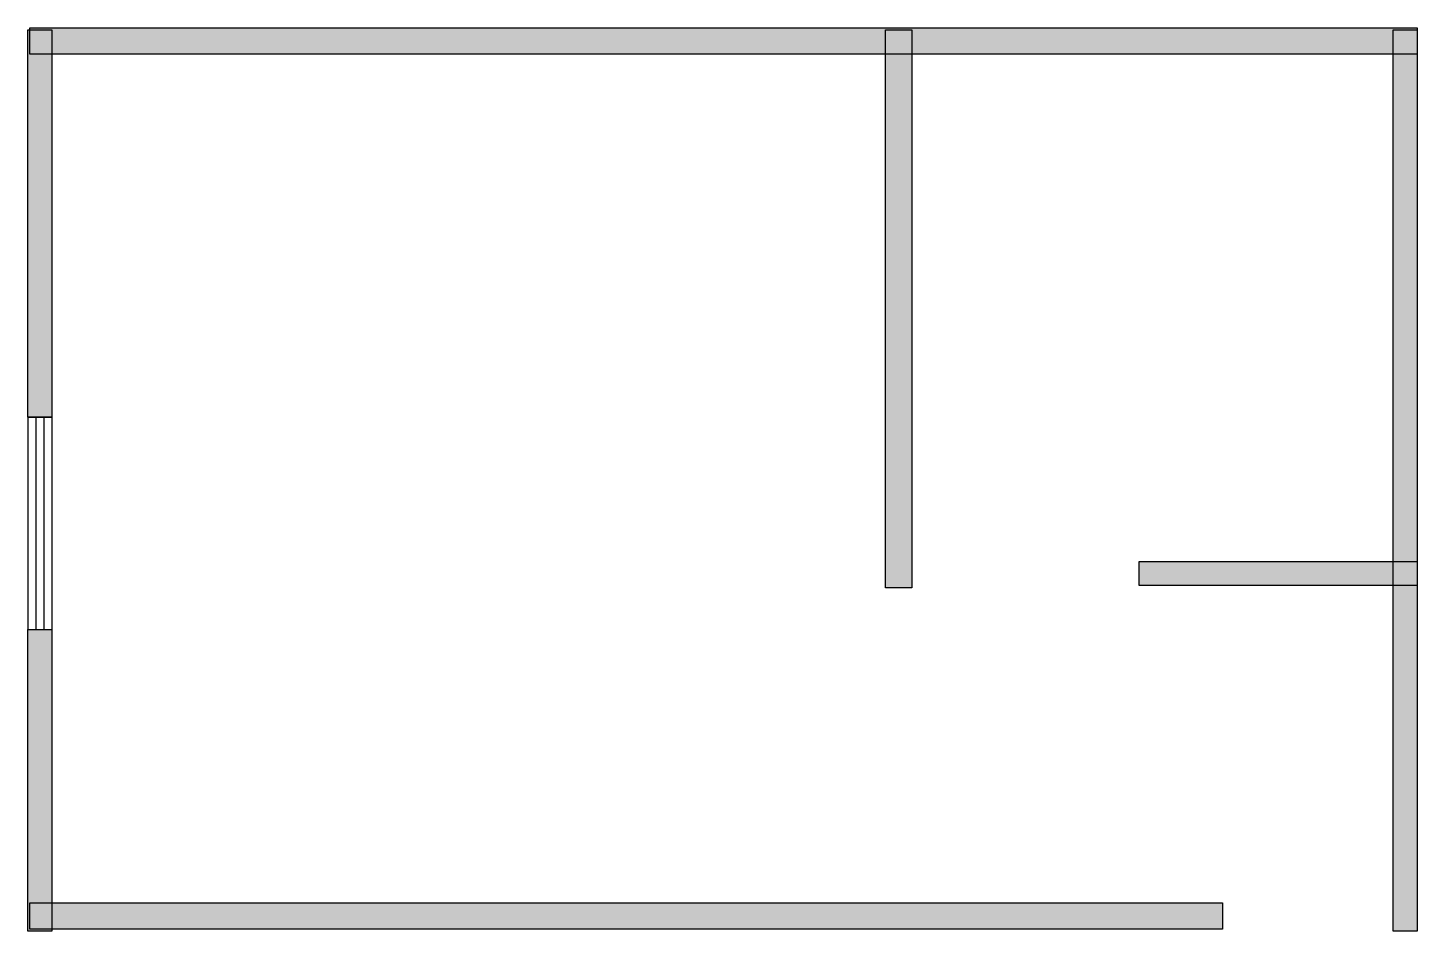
# Model space of a CAD drawing. Header units: millimetres. Extents: x 9 to 5597, y 0 to 3634.
import ezdxf

# ---------------------------------------------------------------- set-up
doc = ezdxf.new("R2010")
doc.units = ezdxf.units.MM
doc.layers.add('WALL', color=7, linetype='Continuous')
doc.layers.add('WINDOW', color=5, linetype='Continuous')

msp = doc.modelspace()

# ---------------------------------------------------------------- hatches: boundary and pattern name
at = {"layer": 'WALL'}
h = msp.add_hatch(color=256, dxfattribs=at)
h.dxf.hatch_style = 1
h.paths.add_polyline_path([(17.6, 3634.4), (5596.8, 3634.4), (5596.8, 3528.8), (17.6, 3528.8)])
h = msp.add_hatch(color=256, dxfattribs=at)
h.dxf.hatch_style = 1
h.paths.add_polyline_path([(8.8, 3625.6), (105.6, 3625.6), (105.6, 2068), (8.8, 2068)])
h = msp.add_hatch(color=256, dxfattribs=at)
h.dxf.hatch_style = 1
h.paths.add_polyline_path([(3458.4, 3625.6), (3564, 3625.6), (3564, 1381.6), (3458.4, 1381.6)])
h = msp.add_hatch(color=256, dxfattribs=at)
h.dxf.hatch_style = 1
h.paths.add_polyline_path([(5500, 3625.6), (5596.8, 3625.6), (5596.8, 0), (5500, 0)])
h = msp.add_hatch(color=256, dxfattribs=at)
h.dxf.hatch_style = 1
h.paths.add_polyline_path([(4479.2, 1487.2), (5596.8, 1487.2), (5596.8, 1390.4), (4479.2, 1390.4)])
h = msp.add_hatch(color=256, dxfattribs=at)
h.dxf.hatch_style = 1
h.paths.add_polyline_path([(8.8, 1214.4), (105.6, 1214.4), (105.6, 0), (8.8, 0)])
h = msp.add_hatch(color=256, dxfattribs=at)
h.dxf.hatch_style = 1
h.paths.add_polyline_path([(17.6, 114.4), (4813.6, 114.4), (4813.6, 8.8), (17.6, 8.8)])

# ---------------------------------------------------------------- linework, layer by layer
for points in [[(17.6, 3634.4), (5596.8, 3634.4), (5596.8, 3528.8), (17.6, 3528.8)], [(8.8, 3625.6), (105.6, 3625.6), (105.6, 2068), (8.8, 2068)], [(3458.4, 3625.6), (3564, 3625.6), (3564, 1381.6), (3458.4, 1381.6)], [(5500, 3625.6), (5596.8, 3625.6), (5596.8, 0), (5500, 0)], [(4479.2, 1487.2), (5596.8, 1487.2), (5596.8, 1390.4), (4479.2, 1390.4)], [(8.8, 1214.4), (105.6, 1214.4), (105.6, 0), (8.8, 0)], [(17.6, 114.4), (4813.6, 114.4), (4813.6, 8.8), (17.6, 8.8)]]:
    msp.add_lwpolyline(points, close=True, dxfattribs=at)
at = {"layer": 'WINDOW'}
for p, q in [((8.8, 2068), (8.8, 1214.4)), ((8.8, 2068), (105.6, 2068)), ((41.1, 2068), (41.1, 1214.4)), ((73.3, 2068), (73.3, 1214.4)), ((105.6, 2068), (105.6, 1214.4)), ((8.8, 1214.4), (105.6, 1214.4))]:
    msp.add_line(p, q, dxfattribs=at)

doc.saveas('drawing.dxf')
